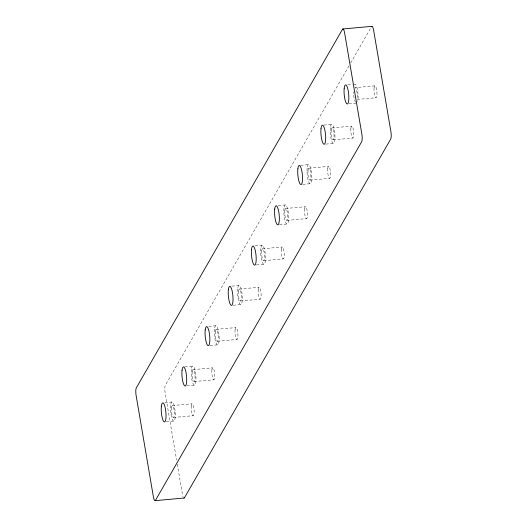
<?xml version="1.0" encoding="UTF-8"?>
<svg xmlns="http://www.w3.org/2000/svg" width="527" height="527" viewBox="0 0 527 527"><rect width="100%" height="100%" fill="white"/><g stroke="black" fill="none" stroke-linecap="round" stroke-linejoin="round"><path stroke-width="0.4" stroke-dasharray="2.63 1.98" d="M348.973 65.882L165.346 385.23A5.995 1.41 84.8 0 0 165.142 392.865L176.598 460.071M350.613 63.036L371.515 26.679M347.774 84.702L352.411 84.28M374.849 85.855L355.112 87.64A5.995 1.41 84.8 0 1 356.759 90.861A5.995 1.41 84.8 0 1 357.148 97.455M357.154 99.478L376.1 97.758M348.999 103.819L356.739 103.121M323.828 125.057L331.569 124.359M331.944 127.929L351.68 126.137M333.196 139.833L352.932 138.041M325.831 144.108L333.571 143.403M300.667 165.346L308.407 164.641M308.782 168.212L328.519 166.427M310.034 180.122L329.77 178.33M302.669 184.391L310.41 183.692M278.276 205.556L285.239 204.931M285.614 208.501L305.35 206.709M286.866 220.405L306.602 218.619M279.501 224.68L287.241 223.975M255.108 245.845L262.071 245.213M262.446 248.784L282.182 246.998M263.698 260.694L283.434 258.902M256.339 264.962L264.073 264.264M231.939 286.135L238.909 285.502M239.284 289.073L259.02 287.281M240.536 300.976L260.272 299.191M233.171 305.252L240.911 304.547M208.778 326.417L215.741 325.785M216.116 329.362L235.852 327.57M217.368 341.265L237.104 339.474M210.003 345.541L217.743 344.836M184.839 366.772L192.579 366.074M192.954 369.644L212.691 367.859M194.206 381.548L213.942 379.763M186.841 385.823L194.582 385.125M164.944 402.641L171.914 402.009M172.289 405.586L192.026 403.794M173.541 417.489L193.277 415.698M166.176 421.765L173.917 421.06M177.283 464.122L182.388 494.082A5.995 1.41 84.8 0 0 183.021 496.625M355.508 102.231A9.591 2.253 84.8 0 1 353.367 91.889M354.203 84.597A9.591 2.253 84.8 0 1 357.372 89.221A9.591 2.253 84.8 0 1 357.695 101.447M214.489 329.131A9.591 2.253 84.8 0 0 217.144 344.717A9.591 2.253 84.8 0 0 218.6 332.089A9.591 2.253 84.8 0 0 214.489 329.131M215.332 331.45A5.995 1.41 84.8 0 0 216.992 341.186A5.995 1.41 84.8 0 0 217.901 333.295A5.995 1.41 84.8 0 0 215.332 331.45M283.987 208.27A9.591 2.253 84.8 0 0 286.642 223.856A9.591 2.253 84.8 0 0 288.091 211.228A9.591 2.253 84.8 0 0 283.987 208.27M284.83 210.589A5.995 1.41 84.8 0 0 286.49 220.332A5.995 1.41 84.8 0 0 287.399 212.44A5.995 1.41 84.8 0 0 284.83 210.589M330.317 127.699A9.591 2.253 84.8 0 0 332.972 143.285A9.591 2.253 84.8 0 0 334.428 130.656A9.591 2.253 84.8 0 0 330.317 127.699M331.16 130.017A5.995 1.41 84.8 0 0 332.82 139.76A5.995 1.41 84.8 0 0 333.729 131.869A5.995 1.41 84.8 0 0 331.16 130.017M237.657 288.842A9.591 2.253 84.8 0 0 240.312 304.428A9.591 2.253 84.8 0 0 241.761 291.8A9.591 2.253 84.8 0 0 237.657 288.842M238.5 291.161A5.995 1.41 84.8 0 0 240.16 300.904A5.995 1.41 84.8 0 0 241.07 293.012A5.995 1.41 84.8 0 0 238.5 291.161M191.321 369.42A9.591 2.253 84.8 0 0 193.976 385A9.591 2.253 84.8 0 0 195.431 372.378A9.591 2.253 84.8 0 0 191.321 369.42M192.171 371.733A5.995 1.41 84.8 0 0 193.831 381.476A5.995 1.41 84.8 0 0 194.733 373.584A5.995 1.41 84.8 0 0 192.171 371.733M260.819 248.56A9.591 2.253 84.8 0 0 263.474 264.139A9.591 2.253 84.8 0 0 264.929 251.517A9.591 2.253 84.8 0 0 260.819 248.56M261.669 250.878A5.995 1.41 84.8 0 0 263.322 260.615A5.995 1.41 84.8 0 0 264.231 252.723A5.995 1.41 84.8 0 0 261.669 250.878M307.149 167.988A9.591 2.253 84.8 0 0 309.804 183.567A9.591 2.253 84.8 0 0 311.259 170.946A9.591 2.253 84.8 0 0 307.149 167.988M307.999 170.307A5.995 1.41 84.8 0 0 309.659 180.043A5.995 1.41 84.8 0 0 310.561 172.151A5.995 1.41 84.8 0 0 307.999 170.307M170.656 405.355A9.591 2.253 84.8 0 0 173.311 420.941A9.591 2.253 84.8 0 0 174.766 408.313A9.591 2.253 84.8 0 0 170.656 405.355M171.506 407.674A5.995 1.41 84.8 0 0 173.166 417.41A5.995 1.41 84.8 0 0 174.068 409.519A5.995 1.41 84.8 0 0 171.506 407.674M191.242 405.882A5.995 1.41 84.8 0 0 192.902 415.625A5.995 1.41 84.8 0 0 193.804 407.733A5.995 1.41 84.8 0 0 191.242 405.882M281.405 249.087A5.995 1.41 84.8 0 0 283.058 258.829A5.995 1.41 84.8 0 0 283.967 250.938A5.995 1.41 84.8 0 0 281.405 249.087M235.068 329.658A5.995 1.41 84.8 0 0 236.728 339.401A5.995 1.41 84.8 0 0 237.637 331.509A5.995 1.41 84.8 0 0 235.068 329.658M327.735 168.515A5.995 1.41 84.8 0 0 329.395 178.258A5.995 1.41 84.8 0 0 330.297 170.366A5.995 1.41 84.8 0 0 327.735 168.515M211.907 369.947A5.995 1.41 84.8 0 0 213.567 379.684A5.995 1.41 84.8 0 0 214.469 371.792A5.995 1.41 84.8 0 0 211.907 369.947M258.237 289.376A5.995 1.41 84.8 0 0 259.897 299.112A5.995 1.41 84.8 0 0 260.806 291.22A5.995 1.41 84.8 0 0 258.237 289.376M304.566 208.804A5.995 1.41 84.8 0 0 306.227 218.54A5.995 1.41 84.8 0 0 307.136 210.648A5.995 1.41 84.8 0 0 304.566 208.804M350.896 128.226A5.995 1.41 84.8 0 0 352.556 137.969A5.995 1.41 84.8 0 0 353.465 130.077A5.995 1.41 84.8 0 0 350.896 128.226M374.065 87.943A5.995 1.41 84.8 0 0 375.725 97.679A5.995 1.41 84.8 0 0 376.634 89.788A5.995 1.41 84.8 0 0 374.065 87.943"/><path stroke-width="0.79" d="M342.827 28.978L371.851 26.35M155.149 500.65L184.173 498.022M371.515 26.679A5.995 1.41 84.8 0 1 373.636 30.289L390.882 131.506A5.995 1.41 84.8 0 1 390.678 139.141L184.503 497.692A5.995 1.41 84.8 0 1 183.798 497.943M342.497 29.308L136.322 387.859A5.995 1.41 84.8 0 0 136.118 395.494L153.364 496.711A5.995 1.41 84.8 0 0 155.485 500.321L361.654 141.77A5.995 1.41 84.8 0 0 361.858 134.135L344.612 32.918A5.995 1.41 84.8 0 0 342.497 29.308M205.201 329.974A9.591 2.253 84.8 0 0 207.855 345.554A9.591 2.253 84.8 0 0 209.311 332.932A9.591 2.253 84.8 0 0 205.201 329.974M274.699 209.114A9.591 2.253 84.8 0 0 277.354 224.7A9.591 2.253 84.8 0 0 278.809 212.071A9.591 2.253 84.8 0 0 274.699 209.114M321.029 128.542A9.591 2.253 84.8 0 0 323.683 144.128A9.591 2.253 84.8 0 0 325.139 131.5A9.591 2.253 84.8 0 0 321.029 128.542M228.369 289.685A9.591 2.253 84.8 0 0 231.024 305.271A9.591 2.253 84.8 0 0 232.473 292.643A9.591 2.253 84.8 0 0 228.369 289.685M182.039 370.257A9.591 2.253 84.8 0 0 184.694 385.843A9.591 2.253 84.8 0 0 186.143 373.215A9.591 2.253 84.8 0 0 182.039 370.257M251.531 249.403A9.591 2.253 84.8 0 0 254.185 264.982A9.591 2.253 84.8 0 0 255.641 252.361A9.591 2.253 84.8 0 0 251.531 249.403M344.197 88.253A9.591 2.253 84.8 0 0 346.852 103.839A9.591 2.253 84.8 0 0 348.301 91.211A9.591 2.253 84.8 0 0 344.197 88.253M297.867 168.831A9.591 2.253 84.8 0 0 300.522 184.41A9.591 2.253 84.8 0 0 301.971 171.782A9.591 2.253 84.8 0 0 297.867 168.831M161.374 406.198A9.591 2.253 84.8 0 0 164.029 421.778A9.591 2.253 84.8 0 0 165.478 409.156A9.591 2.253 84.8 0 0 161.374 406.198"/></g></svg>
